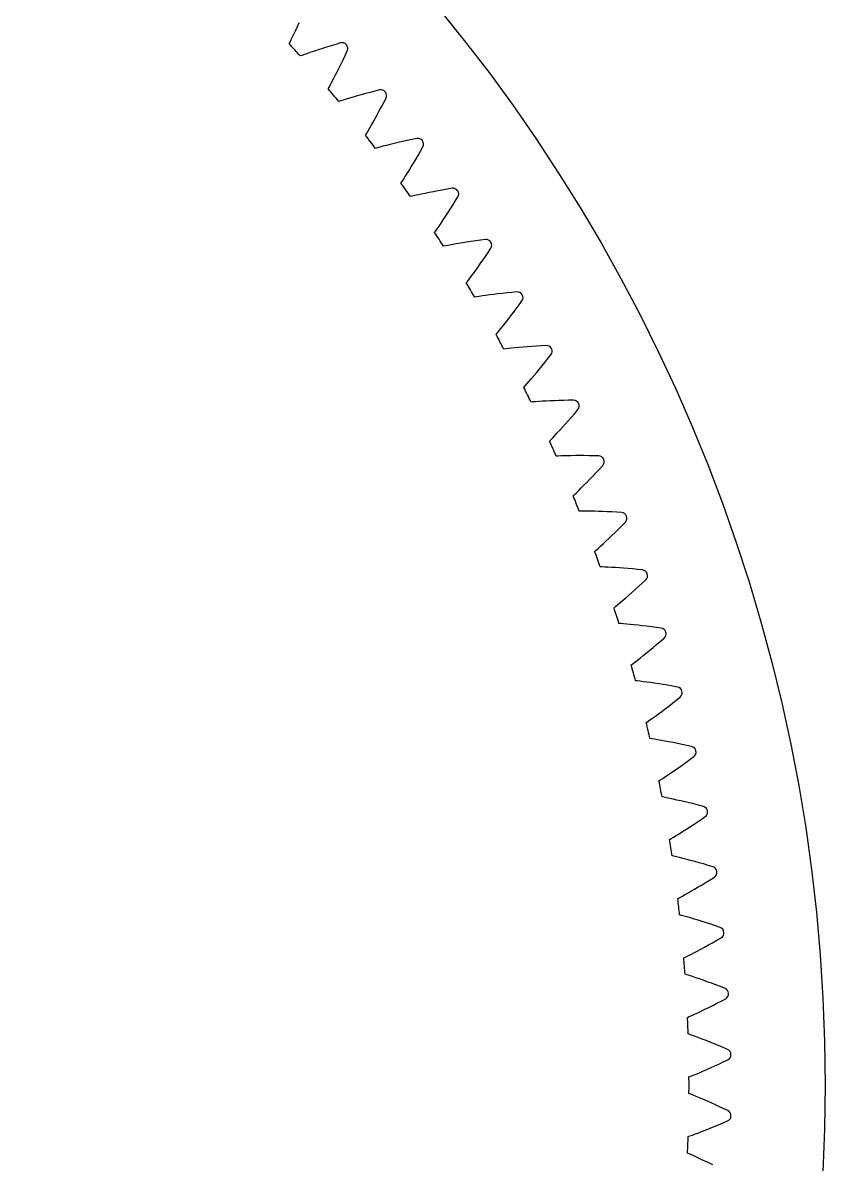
# Model space of a CAD drawing. Header units: millimetres. Extents: x -90 to 90, y -90 to 90.
# Drawn here: x 47.4 to 90.1, y -4.2 to 56.6 of the extents above; entities that cross this region are included whole.
import ezdxf

# ---------------------------------------------------------------- set-up
doc = ezdxf.new("R2010")
doc.units = ezdxf.units.MM

msp = doc.modelspace()

# ---------------------------------------------------------------- linework, layer by layer
at = {"layer": 'outer'}
msp.add_circle((0, 0), 90.087573, dxfattribs=at)
at = {"layer": 'output_ring'}
for p, q in [((61.990854, 56.361178), (62.085143, 56.568956)), ((61.732572, 55.810895), (61.813604, 55.980641)), ((61.813604, 55.980641), (61.900069, 56.164664)), ((61.900069, 56.164664), (61.990854, 56.361178)), ((61.550914, 55.439592), (61.594842, 55.52823)), ((61.594842, 55.52823), (61.658647, 55.658276)), ((61.658647, 55.658276), (61.732572, 55.810895)), ((63.781426, 55.332227), (63.543701, 55.259492)), ((64.028444, 55.405829), (63.781426, 55.332227)), ((64.283908, 55.480404), (64.028444, 55.405829)), ((62.225767, 54.820277), (62.132676, 54.786805)), ((62.362272, 54.868747), (62.225767, 54.820277)), ((62.522362, 54.924681), (62.362272, 54.868747)), ((62.700282, 54.985712), (62.522362, 54.924681)), ((62.893006, 55.050502), (62.700282, 54.985712)), ((63.098636, 55.118151), (62.893006, 55.050502)), ((63.315856, 55.18799), (63.098636, 55.118151)), ((63.543701, 55.259492), (63.315856, 55.18799)), ((64.419946, 54.58751), (64.530392, 54.820398)), ((64.530392, 54.820398), (64.64309, 55.061484)), ((64.104151, 53.9454), (64.20633, 54.149414)), ((64.20633, 54.149414), (64.311775, 54.363674)), ((64.311775, 54.363674), (64.419946, 54.58751)), ((63.824981, 53.405413), (63.912455, 53.571932)), ((63.912455, 53.571932), (64.005906, 53.752507)), ((64.005906, 53.752507), (64.104151, 53.9454)), ((63.629235, 53.041341), (63.676525, 53.128231)), ((63.676525, 53.128231), (63.745265, 53.255738)), ((63.745265, 53.255738), (63.824981, 53.405413)), ((66.103653, 52.912706), (65.853998, 52.84862)), ((66.361787, 52.977442), (66.103653, 52.912706)), ((64.279871, 52.396632), (64.185566, 52.36675)), ((64.418133, 52.439838), (64.279871, 52.396632)), ((64.580248, 52.489599), (64.418133, 52.439838)), ((64.760374, 52.54377), (64.580248, 52.489599)), ((64.955439, 52.601131), (64.760374, 52.54377)), ((65.163509, 52.660854), (64.955439, 52.601131)), ((65.383245, 52.722321), (65.163509, 52.660854)), ((65.613661, 52.785044), (65.383245, 52.722321)), ((65.853998, 52.84862), (65.613661, 52.785044)), ((66.463524, 52.079993), (66.582809, 52.308479)), ((66.582809, 52.308479), (66.704659, 52.545072)), ((66.123366, 51.45045), (66.233285, 51.6504)), ((66.233285, 51.6504), (66.346859, 51.860464)), ((66.346859, 51.860464), (66.463524, 52.079993)), ((65.823718, 50.921552), (65.917507, 51.084598)), ((65.917507, 51.084598), (66.017805, 51.261461)), ((66.017805, 51.261461), (66.123366, 51.45045)), ((65.614171, 50.565245), (65.664755, 50.65026)), ((65.664755, 50.65026), (65.738328, 50.77504)), ((65.738328, 50.77504), (65.823718, 50.921552)), ((66.239636, 49.896087), (66.144256, 49.869839)), ((66.379451, 49.933966), (66.239636, 49.896087)), ((66.543352, 49.977481), (66.379451, 49.933966)), ((66.725422, 50.024713), (66.543352, 49.977481)), ((66.92254, 50.07456), (66.725422, 50.024713)), ((67.132745, 50.12627), (66.92254, 50.07456)), ((67.354674, 50.179276), (67.132745, 50.12627)), ((67.587324, 50.233127), (67.354674, 50.179276)), ((67.82992, 50.287451), (67.587324, 50.233127)), ((68.081846, 50.341927), (67.82992, 50.287451)), ((68.34227, 50.396728), (68.081846, 50.341927)), ((68.537507, 49.71979), (68.66833, 49.951543)), ((68.163033, 49.075582), (68.28457, 49.281141)), ((68.28457, 49.281141), (68.409558, 49.496041)), ((68.409558, 49.496041), (68.537507, 49.71979)), ((67.825815, 48.52229), (67.932814, 48.695182)), ((67.932814, 48.695182), (68.045537, 48.879989)), ((68.045537, 48.879989), (68.163033, 49.075582)), ((67.502809, 48.014937), (67.556612, 48.097952)), ((67.556612, 48.097952), (67.634911, 48.219822)), ((67.634911, 48.219822), (67.72585, 48.362957)), ((67.72585, 48.362957), (67.825815, 48.52229)), ((68.408796, 47.392014), (68.243347, 47.354809)), ((68.592541, 47.432238), (68.408796, 47.392014)), ((68.791424, 47.474498), (68.592541, 47.432238)), ((69.003455, 47.518118), (68.791424, 47.474498)), ((69.227252, 47.562585), (69.003455, 47.518118)), ((69.461793, 47.607486), (69.227252, 47.562585)), ((69.706292, 47.652477), (69.461793, 47.607486)), ((69.96012, 47.697265), (69.706292, 47.652477)), ((70.222452, 47.74205), (69.96012, 47.697265)), ((68.102184, 47.322313), (68.005869, 47.299738)), ((68.243347, 47.354809), (68.102184, 47.322313)), ((70.122064, 46.629492), (70.255191, 46.839447)), ((70.255191, 46.839447), (70.391617, 47.058131)), ((70.391617, 47.058131), (70.53122, 47.284703)), ((69.748122, 46.057436), (69.867841, 46.23779)), ((69.867841, 46.23779), (69.992743, 46.428739)), ((69.992743, 46.428739), (70.122064, 46.629492)), ((69.349321, 45.475054), (69.43223, 45.593836)), ((69.43223, 45.593836), (69.528585, 45.733382)), ((69.528585, 45.733382), (69.634579, 45.888769)), ((69.634579, 45.888769), (69.748122, 46.057436)), ((69.292378, 45.39416), (69.349321, 45.475054)), ((71.735718, 44.9826), (71.48036, 44.947568)), ((71.999572, 45.017305), (71.735718, 44.9826)), ((69.864783, 44.679087), (69.767674, 44.660218)), ((70.007088, 44.706153), (69.864783, 44.679087)), ((70.17384, 44.736993), (70.007088, 44.706153)), ((70.358991, 44.770149), (70.17384, 44.736993)), ((70.559347, 44.804761), (70.358991, 44.770149)), ((70.772893, 44.840228), (70.559347, 44.804761)), ((70.998228, 44.87609), (70.772893, 44.840228)), ((71.234317, 44.911974), (70.998228, 44.87609)), ((71.48036, 44.947568), (71.234317, 44.911974)), ((72.142417, 44.327408), (72.290596, 44.548466)), ((71.719728, 43.713756), (71.856644, 43.909408)), ((71.856644, 43.909408), (71.997716, 44.114109)), ((71.997716, 44.114109), (72.142417, 44.327408)), ((71.229277, 43.036687), (71.341146, 43.187901)), ((71.341146, 43.187901), (71.461065, 43.352095)), ((71.461065, 43.352095), (71.587604, 43.52773)), ((71.587604, 43.52773), (71.719728, 43.713756)), ((70.98025, 42.706762), (71.04025, 42.785415)), ((71.04025, 42.785415), (71.127648, 42.900934)), ((71.127648, 42.900934), (71.229277, 43.036687)), ((71.524847, 41.970289), (71.427086, 41.955153)), ((71.668083, 41.991884), (71.524847, 41.970289)), ((71.835894, 42.016315), (71.668083, 41.991884)), ((72.022179, 42.042354), (71.835894, 42.016315)), ((72.223714, 42.069266), (72.022179, 42.042354)), ((72.438462, 42.096528), (72.223714, 42.069266)), ((72.665005, 42.123732), (72.438462, 42.096528)), ((72.902296, 42.150548), (72.665005, 42.123732)), ((73.149521, 42.176691), (72.902296, 42.150548)), ((73.406033, 42.201916), (73.149521, 42.176691)), ((73.671023, 42.22649), (73.406033, 42.201916)), ((73.485765, 41.12488), (73.634573, 41.324028)), ((73.634573, 41.324028), (73.787339, 41.531627)), ((73.787339, 41.531627), (73.943876, 41.746848)), ((73.06913, 40.583128), (73.202303, 40.753788)), ((73.202303, 40.753788), (73.341455, 40.934616)), ((73.341455, 40.934616), (73.485765, 41.12488)), ((72.626917, 40.032983), (72.718676, 40.145069)), ((72.718676, 40.145069), (72.825431, 40.27683)), ((72.825431, 40.27683), (72.943009, 40.423648)), ((72.943009, 40.423648), (73.06913, 40.583128)), ((72.563949, 39.956685), (72.626917, 40.032983)), ((73.079937, 39.199893), (72.981668, 39.188513)), ((73.223896, 39.215986), (73.079937, 39.199893)), ((73.392519, 39.233971), (73.223896, 39.215986)), ((73.579665, 39.252857), (73.392519, 39.233971)), ((73.782082, 39.27203), (73.579665, 39.252857)), ((73.997717, 39.291045), (73.782082, 39.27203)), ((74.225137, 39.309553), (73.997717, 39.291045)), ((74.46328, 39.32726), (74.225137, 39.309553)), ((74.711325, 39.343914), (74.46328, 39.32726)), ((74.968615, 39.359296), (74.711325, 39.343914)), ((75.234352, 39.373701), (74.968615, 39.359296)), ((75.323967, 38.674894), (75.488633, 38.88396)), ((74.855544, 38.095399), (75.007035, 38.279997)), ((75.007035, 38.279997), (75.163362, 38.473298)), ((75.163362, 38.473298), (75.323967, 38.674894)), ((74.437818, 37.600067), (74.569955, 37.7546)), ((74.569955, 37.7546), (74.709567, 37.920034)), ((74.709567, 37.920034), (74.855544, 38.095399)), ((74.041151, 37.147967), (74.106995, 37.221796)), ((74.106995, 37.221796), (74.20298, 37.330286)), ((74.20298, 37.330286), (74.314703, 37.457861)), ((74.314703, 37.457861), (74.437818, 37.600067)), ((76.42117, 36.458911), (76.16348, 36.453395)), ((76.687264, 36.463127), (76.42117, 36.458911)), ((74.527773, 36.371966), (74.42914, 36.364358)), ((74.672242, 36.382533), (74.527773, 36.371966)), ((74.841431, 36.394046), (74.672242, 36.382533)), ((75.029162, 36.40575), (74.841431, 36.394046)), ((75.232166, 36.417156), (75.029162, 36.40575)), ((75.44837, 36.427898), (75.232166, 36.417156)), ((75.676332, 36.437681), (75.44837, 36.427898)), ((75.914979, 36.446253), (75.676332, 36.437681)), ((76.16348, 36.453395), (75.914979, 36.446253)), ((76.750047, 35.7614), (76.9226, 35.964006)), ((76.259771, 35.200272), (76.418222, 35.378932)), ((76.418222, 35.378932), (76.581838, 35.566104)), ((76.581838, 35.566104), (76.750047, 35.7614)), ((75.694908, 34.583917), (75.823379, 34.721304)), ((75.823379, 34.721304), (75.961338, 34.870662)), ((75.961338, 34.870662), (76.107185, 35.030627)), ((76.107185, 35.030627), (76.259771, 35.200272)), ((75.409687, 34.284728), (75.47831, 34.355982)), ((75.47831, 34.355982), (75.57838, 34.460715)), ((75.57838, 34.460715), (75.694908, 34.583917)), ((75.866229, 33.490658), (75.767377, 33.486834)), ((76.010997, 33.495684), (75.866229, 33.490658)), ((76.180502, 33.500708), (76.010997, 33.495684)), ((76.368544, 33.505212), (76.180502, 33.500708)), ((76.571836, 33.508834), (76.368544, 33.505212)), ((76.788293, 33.511288), (76.571836, 33.508834)), ((77.016462, 33.512332), (76.788293, 33.511288)), ((77.255262, 33.511757), (77.016462, 33.512332)), ((77.503854, 33.509375), (77.255262, 33.511757)), ((77.761567, 33.505017), (77.503854, 33.509375)), ((78.027627, 33.499038), (77.761567, 33.505017)), ((78.063486, 32.795421), (78.243673, 32.991269)), ((77.393105, 32.089807), (77.552077, 32.253484)), ((77.552077, 32.253484), (77.717254, 32.425943)), ((77.717254, 32.425943), (77.88792, 32.606711)), ((77.88792, 32.606711), (78.063486, 32.795421)), ((76.842859, 31.540569), (76.96402, 31.659217)), ((76.96402, 31.659217), (77.09766, 31.791582)), ((77.09766, 31.791582), (77.241238, 31.935546)), ((77.241238, 31.935546), (77.393105, 32.089807)), ((76.667548, 31.371172), (76.738851, 31.439745)), ((76.738851, 31.439745), (76.842859, 31.540569)), ((77.09334, 30.560198), (76.994415, 30.560163)), ((77.238195, 30.559675), (77.09334, 30.560198)), ((77.407768, 30.558203), (77.238195, 30.559675)), ((77.595845, 30.555502), (77.407768, 30.558203)), ((77.799126, 30.551334), (77.595845, 30.555502)), ((78.015518, 30.545495), (77.799126, 30.551334)), ((78.24356, 30.537799), (78.015518, 30.545495)), ((78.482163, 30.528078), (78.24356, 30.537799)), ((78.730481, 30.516176), (78.482163, 30.528078)), ((78.987838, 30.501949), (78.730481, 30.516176)), ((79.253474, 30.485784), (78.987838, 30.501949)), ((79.079691, 29.599463), (79.262356, 29.78131)), ((79.262356, 29.78131), (79.449912, 29.970112)), ((78.565439, 29.101892), (78.730564, 29.259359)), ((78.730564, 29.259359), (78.902226, 29.425365)), ((78.902226, 29.425365), (79.079691, 29.599463)), ((77.886767, 28.477366), (77.99456, 28.574132)), ((77.99456, 28.574132), (78.120177, 28.688052)), ((78.120177, 28.688052), (78.258788, 28.815202)), ((78.258788, 28.815202), (78.407776, 28.953561)), ((78.407776, 28.953561), (78.565439, 29.101892)), ((77.81289, 28.411575), (77.886767, 28.477366)), ((78.207307, 27.584887), (78.108452, 27.588641)), ((78.352035, 27.578816), (78.207307, 27.584887)), ((78.521428, 27.57085), (78.352035, 27.578816)), ((78.709263, 27.560947), (78.521428, 27.57085)), ((78.912235, 27.548996), (78.709263, 27.560947)), ((79.128245, 27.534873), (78.912235, 27.548996)), ((79.355825, 27.518448), (79.128245, 27.534873)), ((79.59388, 27.499594), (79.355825, 27.518448)), ((79.84156, 27.47819), (79.59388, 27.499594)), ((80.098183, 27.454116), (79.84156, 27.47819)), ((80.363005, 27.427788), (80.098183, 27.454116)), ((80.344897, 26.723491), (80.539547, 26.904971)), ((79.622469, 26.071265), (79.793504, 26.222292)), ((79.793504, 26.222292), (79.971398, 26.381601)), ((79.971398, 26.381601), (80.155401, 26.548774)), ((80.155401, 26.548774), (80.344897, 26.723491)), ((78.920373, 25.473193), (79.031794, 25.565759)), ((79.031794, 25.565759), (79.161682, 25.674784)), ((79.161682, 25.674784), (79.305062, 25.796531)), ((79.305062, 25.796531), (79.459239, 25.929082)), ((79.459239, 25.929082), (79.622469, 26.071265)), ((78.84403, 25.410279), (78.920373, 25.473193)), ((79.206493, 24.569091), (79.107855, 24.576628)), ((79.350883, 24.557481), (79.206493, 24.569091)), ((79.519846, 24.543033), (79.350883, 24.557481)), ((79.707164, 24.525942), (79.519846, 24.543033)), ((79.909529, 24.506226), (79.707164, 24.525942)), ((80.12484, 24.483839), (79.909529, 24.506226)), ((80.351623, 24.458709), (80.12484, 24.483839)), ((80.588782, 24.430751), (80.351623, 24.458709)), ((80.835461, 24.399876), (80.588782, 24.430751)), ((81.090973, 24.365991), (80.835461, 24.399876)), ((81.354592, 24.329539), (81.090973, 24.365991)), ((81.309521, 23.626452), (81.51098, 23.800343)), ((80.562641, 23.002375), (80.739335, 23.14674)), ((80.739335, 23.14674), (80.923201, 23.299119)), ((80.923201, 23.299119), (81.113472, 23.459121)), ((81.113472, 23.459121), (81.309521, 23.626452)), ((79.838153, 22.431634), (79.953037, 22.519865)), ((79.953037, 22.519865), (80.087006, 22.623835)), ((80.087006, 22.623835), (80.234944, 22.74)), ((80.234944, 22.74), (80.394085, 22.866549)), ((80.394085, 22.866549), (80.562641, 23.002375)), ((79.759456, 22.371691), (79.838153, 22.431634)), ((80.089433, 21.517237), (79.991157, 21.528546)), ((80.233272, 21.500104), (80.089433, 21.517237)), ((80.401558, 21.479195), (80.233272, 21.500104)), ((80.588084, 21.454942), (80.401558, 21.479195)), ((80.789546, 21.427489), (80.588084, 21.454942)), ((81.003841, 21.396872), (80.789546, 21.427489)), ((81.229495, 21.363074), (81.003841, 21.396872)), ((81.465409, 21.326053), (81.229495, 21.363074)), ((81.710724, 21.285752), (81.465409, 21.326053)), ((81.964751, 21.242104), (81.710724, 21.285752)), ((82.22678, 21.195582), (81.964751, 21.242104)), ((82.154812, 20.494737), (82.362783, 20.660784)), ((81.566671, 20.037218), (81.756238, 20.182441)), ((81.756238, 20.182441), (81.952498, 20.335039)), ((81.952498, 20.335039), (82.154812, 20.494737)), ((80.756938, 19.440919), (80.894791, 19.539682)), ((80.894791, 19.539682), (81.04707, 19.650095)), ((81.04707, 19.650095), (81.210942, 19.770455)), ((81.210942, 19.770455), (81.384576, 19.899726)), ((81.384576, 19.899726), (81.566671, 20.037218)), ((80.557824, 19.300269), (80.638759, 19.357154)), ((80.638759, 19.357154), (80.756938, 19.440919)), ((80.854831, 18.433803), (80.75706, 18.448868)), ((80.997908, 18.411173), (80.854831, 18.433803)), ((81.16527, 18.383834), (80.997908, 18.411173)), ((81.35073, 18.352454), (81.16527, 18.383834)), ((81.550992, 18.317305), (81.35073, 18.352454)), ((81.763957, 18.278502), (81.550992, 18.317305)), ((81.988152, 18.236086), (81.763957, 18.278502)), ((82.222474, 18.190056), (81.988152, 18.236086)), ((82.466066, 18.140388), (82.222474, 18.190056)), ((82.718235, 18.087043), (82.466066, 18.140388)), ((82.97829, 18.030518), (82.718235, 18.087043)), ((82.274296, 16.898287), (82.469286, 17.036144)), ((82.469286, 17.036144), (82.671247, 17.181112)), ((82.671247, 17.181112), (82.87953, 17.332944)), ((82.87953, 17.332944), (83.093709, 17.490903)), ((81.442318, 16.333442), (81.583852, 16.426852)), ((81.583852, 16.426852), (81.740249, 16.531352)), ((81.740249, 16.531352), (81.90861, 16.645346)), ((81.90861, 16.645346), (82.087069, 16.767872)), ((82.087069, 16.767872), (82.274296, 16.898287)), ((81.237962, 16.200521), (81.321016, 16.254264)), ((81.321016, 16.254264), (81.442318, 16.333442)), ((81.501564, 15.323314), (81.404441, 15.342114)), ((81.643669, 15.295222), (81.501564, 15.323314)), ((81.80986, 15.261492), (81.643669, 15.295222)), ((81.993982, 15.223031), (81.80986, 15.261492)), ((82.192751, 15.180237), (81.993982, 15.223031)), ((82.404074, 15.133306), (82.192751, 15.180237)), ((82.626479, 15.082333), (82.404074, 15.133306)), ((82.858867, 15.027362), (82.626479, 15.082333)), ((83.100377, 14.9684), (82.858867, 15.027362)), ((83.350318, 14.905435), (83.100377, 14.9684)), ((83.608017, 14.838991), (83.350318, 14.905435)), ((83.0613, 13.864843), (83.268665, 14.001969)), ((83.268665, 14.001969), (83.482611, 14.145712)), ((83.482611, 14.145712), (83.702682, 14.295352)), ((82.153178, 13.289913), (82.313462, 13.388346)), ((82.313462, 13.388346), (82.486066, 13.495808)), ((82.486066, 13.495808), (82.669087, 13.611408)), ((82.669087, 13.611408), (82.861172, 13.734557)), ((82.861172, 13.734557), (83.0613, 13.864843)), ((81.798873, 13.076997), (81.883924, 13.127519)), ((81.883924, 13.127519), (82.008169, 13.201992)), ((82.008169, 13.201992), (82.153178, 13.289913)), ((82.028681, 12.190337), (81.932349, 12.212843)), ((82.169606, 12.156822), (82.028681, 12.190337)), ((82.334384, 12.116751), (82.169606, 12.156822)), ((82.516897, 12.071267), (82.334384, 12.116751)), ((82.713881, 12.020891), (82.516897, 12.071267)), ((82.923251, 11.965899), (82.713881, 12.020891)), ((83.143541, 11.906445), (82.923251, 11.965899)), ((83.373652, 11.842614), (83.143541, 11.906445)), ((83.612727, 11.774445), (83.373652, 11.842614)), ((83.860072, 11.701953), (83.612727, 11.774445)), ((84.115037, 11.625686), (83.860072, 11.701953)), ((83.743874, 10.802277), (83.963169, 10.937719)), ((83.963169, 10.937719), (84.188811, 11.07882)), ((82.942463, 10.326463), (83.129777, 10.434968)), ((83.129777, 10.434968), (83.326438, 10.550669)), ((83.326438, 10.550669), (83.531409, 10.673194)), ((83.531409, 10.673194), (83.743874, 10.802277)), ((82.239732, 9.93428), (82.326656, 9.981508)), ((82.326656, 9.981508), (82.453663, 10.051167)), ((82.453663, 10.051167), (82.601932, 10.133469)), ((82.601932, 10.133469), (82.765869, 10.22569)), ((82.765869, 10.22569), (82.942463, 10.326463)), ((82.43541, 9.039469), (82.340011, 9.065648)), ((82.574948, 9.000581), (82.43541, 9.039469)), ((82.73807, 8.954228), (82.574948, 9.000581)), ((82.918707, 8.901786), (82.73807, 8.954228)), ((83.113617, 8.843902), (82.918707, 8.901786)), ((83.320727, 8.780931), (83.113617, 8.843902)), ((83.538578, 8.713083), (83.320727, 8.780931)), ((83.766076, 8.640484), (83.538578, 8.713083)), ((84.002364, 8.563208), (83.766076, 8.640484)), ((84.246751, 8.481295), (84.002364, 8.563208)), ((84.498608, 8.395319), (84.246751, 8.481295)), ((83.468463, 7.243213), (83.669411, 7.351296)), ((83.669411, 7.351296), (83.878925, 7.465881)), ((83.878925, 7.465881), (84.096178, 7.58673)), ((84.096178, 7.58673), (84.3205, 7.713674)), ((84.3205, 7.713674), (84.55138, 7.846029)), ((82.559893, 6.776984), (82.648562, 6.820847)), ((82.648562, 6.820847), (82.778144, 6.885591)), ((82.778144, 6.885591), (82.929457, 6.962153)), ((82.929457, 6.962153), (83.096806, 7.048027)), ((83.096806, 7.048027), (83.27713, 7.141962)), ((83.27713, 7.141962), (83.468463, 7.243213)), ((82.721154, 5.875334), (82.626828, 5.905148)), ((82.859099, 5.83113), (82.721154, 5.875334)), ((83.020326, 5.778563), (82.859099, 5.83113)), ((83.198823, 5.71924), (83.020326, 5.778563)), ((83.391373, 5.653933), (83.198823, 5.71924)), ((83.595919, 5.583076), (83.391373, 5.653933)), ((83.811011, 5.506934), (83.595919, 5.583076)), ((84.035561, 5.425674), (83.811011, 5.506934)), ((84.268716, 5.339404), (84.035561, 5.425674)), ((84.509786, 5.248191), (84.268716, 5.339404)), ((84.758165, 5.152631), (84.509786, 5.248191)), ((84.103336, 4.24761), (84.32506, 4.36005)), ((84.32506, 4.36005), (84.554079, 4.478308)), ((84.554079, 4.478308), (84.789859, 4.601722)), ((82.758886, 3.609741), (82.84917, 3.650176)), ((82.84917, 3.650176), (82.981136, 3.709909)), ((82.981136, 3.709909), (83.135271, 3.780619)), ((83.135271, 3.780619), (83.305786, 3.860021)), ((83.305786, 3.860021), (83.489576, 3.946979)), ((83.489576, 3.946979), (83.684647, 4.040827)), ((83.684647, 4.040827), (83.889587, 4.141134)), ((83.889587, 4.141134), (84.103336, 4.24761)), ((82.885493, 2.702576), (82.792378, 2.735981)), ((83.021644, 2.653121), (82.885493, 2.702576)), ((83.180739, 2.594417), (83.021644, 2.653121)), ((83.356832, 2.528301), (83.180739, 2.594417)), ((83.54674, 2.455667), (83.356832, 2.528301)), ((83.748422, 2.377027), (83.54674, 2.455667)), ((83.960439, 2.292702), (83.748422, 2.377027)), ((84.181712, 2.202901), (83.960439, 2.292702)), ((84.411392, 2.107764), (84.181712, 2.202901)), ((84.648791, 2.007384), (84.411392, 2.107764)), ((84.893328, 1.902381), (84.648791, 2.007384)), ((84.430182, 1.12697), (84.663563, 1.236369)), ((84.663563, 1.236369), (84.903898, 1.350662)), ((83.219073, 0.593537), (83.392504, 0.666349)), ((83.392504, 0.666349), (83.57949, 0.746204)), ((83.57949, 0.746204), (83.778012, 0.832511)), ((83.778012, 0.832511), (83.986644, 0.924895)), ((83.986644, 0.924895), (84.204315, 1.023105)), ((84.204315, 1.023105), (84.430182, 1.12697)), ((82.836419, 0.437201), (82.928186, 0.474148)), ((82.928186, 0.474148), (83.062343, 0.528782)), ((83.062343, 0.528782), (83.219073, 0.593537)), ((82.928186, -0.474148), (82.836419, -0.437201)), ((83.062343, -0.528782), (82.928186, -0.474148)), ((83.219073, -0.593537), (83.062343, -0.528782)), ((83.392504, -0.666349), (83.219073, -0.593537)), ((83.57949, -0.746204), (83.392504, -0.666349)), ((83.778012, -0.832511), (83.57949, -0.746204)), ((83.986644, -0.924895), (83.778012, -0.832511)), ((84.204315, -1.023105), (83.986644, -0.924895)), ((84.430182, -1.12697), (84.204315, -1.023105)), ((84.663563, -1.236369), (84.430182, -1.12697)), ((84.903898, -1.350662), (84.663563, -1.236369)), ((83.54674, -2.455667), (83.748422, -2.377027)), ((83.748422, -2.377027), (83.960439, -2.292702)), ((83.960439, -2.292702), (84.181712, -2.202901)), ((84.181712, -2.202901), (84.411392, -2.107764)), ((84.411392, -2.107764), (84.648791, -2.007384)), ((84.648791, -2.007384), (84.893328, -1.902381)), ((82.792378, -2.735981), (82.885493, -2.702576)), ((82.885493, -2.702576), (83.021644, -2.653121)), ((83.021644, -2.653121), (83.180739, -2.594417)), ((83.180739, -2.594417), (83.356832, -2.528301)), ((83.356832, -2.528301), (83.54674, -2.455667)), ((82.84917, -3.650176), (82.758886, -3.609741)), ((82.981136, -3.709909), (82.84917, -3.650176)), ((83.135271, -3.780619), (82.981136, -3.709909)), ((83.305786, -3.860021), (83.135271, -3.780619)), ((83.489576, -3.946979), (83.305786, -3.860021)), ((83.684647, -4.040827), (83.489576, -3.946979)), ((83.889587, -4.141134), (83.684647, -4.040827)), ((84.103336, -4.24761), (83.889587, -4.141134))]:
    msp.add_line(p, q, dxfattribs=at)
for centre, radius, start, end in [((0, 0), 82.837573, 41.40492, 42.009715), ((64.36481, 55.191518), 0.3, 40.612419, 105.644754), ((0, 0), 85.087573, 40.607093, 40.612419), ((64.369939, 55.185536), 0.3, 335.574759, 40.607093), ((0, 0), 82.837573, 39.209798, 39.814593), ((66.431564, 52.68567), 0.3, 38.417297, 103.449632), ((0, 0), 85.087573, 38.411972, 38.417297), ((66.43646, 52.679495), 0.3, 333.379637, 38.411972), ((0, 0), 82.837573, 37.014676, 37.619471), ((68.40082, 50.102497), 0.3, 36.222175, 101.25451), ((0, 0), 85.087573, 36.21685, 36.222175), ((68.405477, 50.09614), 0.3, 331.184515, 36.21685), ((0, 0), 82.837573, 34.819554, 35.424349), ((70.269689, 47.445793), 0.3, 34.027053, 99.059388), ((0, 0), 85.087573, 34.021728, 34.027053), ((70.274099, 47.439262), 0.3, 328.989393, 34.021728), ((0, 0), 82.837573, 32.624432, 33.229227), ((72.035427, 44.719455), 0.3, 31.831931, 96.864266), ((0, 0), 85.087573, 31.826606, 31.831931), ((72.039583, 44.71276), 0.3, 326.794271, 31.826606), ((0, 0), 82.837573, 30.42931, 31.034105), ((73.695444, 41.927485), 0.3, 29.636809, 94.669144), ((73.69934, 41.920636), 0.3, 324.599149, 29.631484), ((0, 0), 85.087573, 29.631484, 29.636809), ((0, 0), 82.837573, 28.234188, 28.838983), ((75.247302, 39.073981), 0.3, 27.441687, 92.474022), ((75.250933, 39.066987), 0.3, 322.404027, 27.436362), ((0, 0), 85.087573, 27.436362, 27.441687), ((0, 0), 82.837573, 26.039066, 26.643861), ((76.688724, 36.16313), 0.3, 25.246565, 90.2789), ((76.692085, 36.156003), 0.3, 320.208905, 25.24124), ((0, 0), 85.087573, 25.24124, 25.246565), ((0, 0), 82.837573, 23.843944, 24.448739), ((78.017596, 33.199205), 0.3, 23.051443, 88.083778), ((78.020681, 33.191954), 0.3, 318.013783, 23.046118), ((0, 0), 85.087573, 23.046118, 23.051443), ((0, 0), 82.837573, 21.648822, 22.253617), ((79.231965, 30.186556), 0.3, 20.856321, 85.888656), ((79.23477, 30.179192), 0.3, 315.818661, 20.850996), ((0, 0), 85.087573, 20.850996, 20.856321), ((0, 0), 82.837573, 19.4537, 20.058495), ((80.330051, 27.129604), 0.3, 18.661199, 83.693534), ((80.332572, 27.122138), 0.3, 313.623539, 18.655874), ((0, 0), 85.087573, 18.655874, 18.661199), ((0, 0), 82.837573, 17.258578, 17.863373), ((81.310241, 24.032835), 0.3, 16.466077, 81.498412), ((81.312474, 24.025278), 0.3, 311.428417, 16.460752), ((0, 0), 85.087573, 16.460752, 16.466077), ((0, 0), 82.837573, 15.063456, 15.668251), ((82.171097, 20.900795), 0.3, 14.270955, 79.30329), ((82.17304, 20.893157), 0.3, 309.233295, 14.26563), ((0, 0), 85.087573, 14.26563, 14.270955), ((0, 0), 82.837573, 12.868334, 13.473129), ((82.911356, 17.73808), 0.3, 12.075833, 77.108168), ((82.913005, 17.730374), 0.3, 307.038173, 12.070508), ((0, 0), 85.087573, 12.070508, 12.075833), ((0, 0), 82.837573, 10.673212, 11.278007), ((83.529931, 14.549332), 0.3, 9.880711, 74.913046), ((83.531283, 14.541568), 0.3, 304.843051, 9.875386), ((0, 0), 85.087573, 9.875386, 9.880711), ((0, 0), 82.837573, 8.47809, 9.082885), ((84.025915, 11.33923), 0.3, 7.685589, 72.717924), ((84.026968, 11.331421), 0.3, 302.647929, 7.680264), ((0, 0), 85.087573, 7.680264, 7.685589), ((0, 0), 82.837573, 6.282968, 6.887763), ((84.398578, 8.112487), 0.3, 5.490467, 70.522802), ((84.399332, 8.104643), 0.3, 300.452807, 5.485142), ((0, 0), 85.087573, 5.485142, 5.490467), ((0, 0), 82.837573, 4.087846, 4.692641), ((84.647375, 4.873838), 0.3, 3.295346, 68.32768), ((84.647828, 4.86597), 0.3, 298.257685, 3.29002), ((0, 0), 85.087573, 3.29002, 3.295346), ((0, 0), 82.837573, 1.892724, 2.497519), ((84.771941, 1.628035), 0.3, 1.100224, 66.132559), ((84.772092, 1.620156), 0.3, 296.062563, 1.094898), ((0, 0), 85.087573, 1.094898, 1.100224), ((0, 0), 82.837573, 359.697603, 0.302397), ((84.771941, -1.628035), 0.3, 293.867441, 358.899776), ((84.772092, -1.620156), 0.3, 358.905102, 63.937437), ((0, 0), 85.087573, 358.899776, 358.905102), ((0, 0), 82.837573, 357.502481, 358.107276)]:
    msp.add_arc(centre, radius, start, end, dxfattribs=at)

doc.saveas('drawing.dxf')
